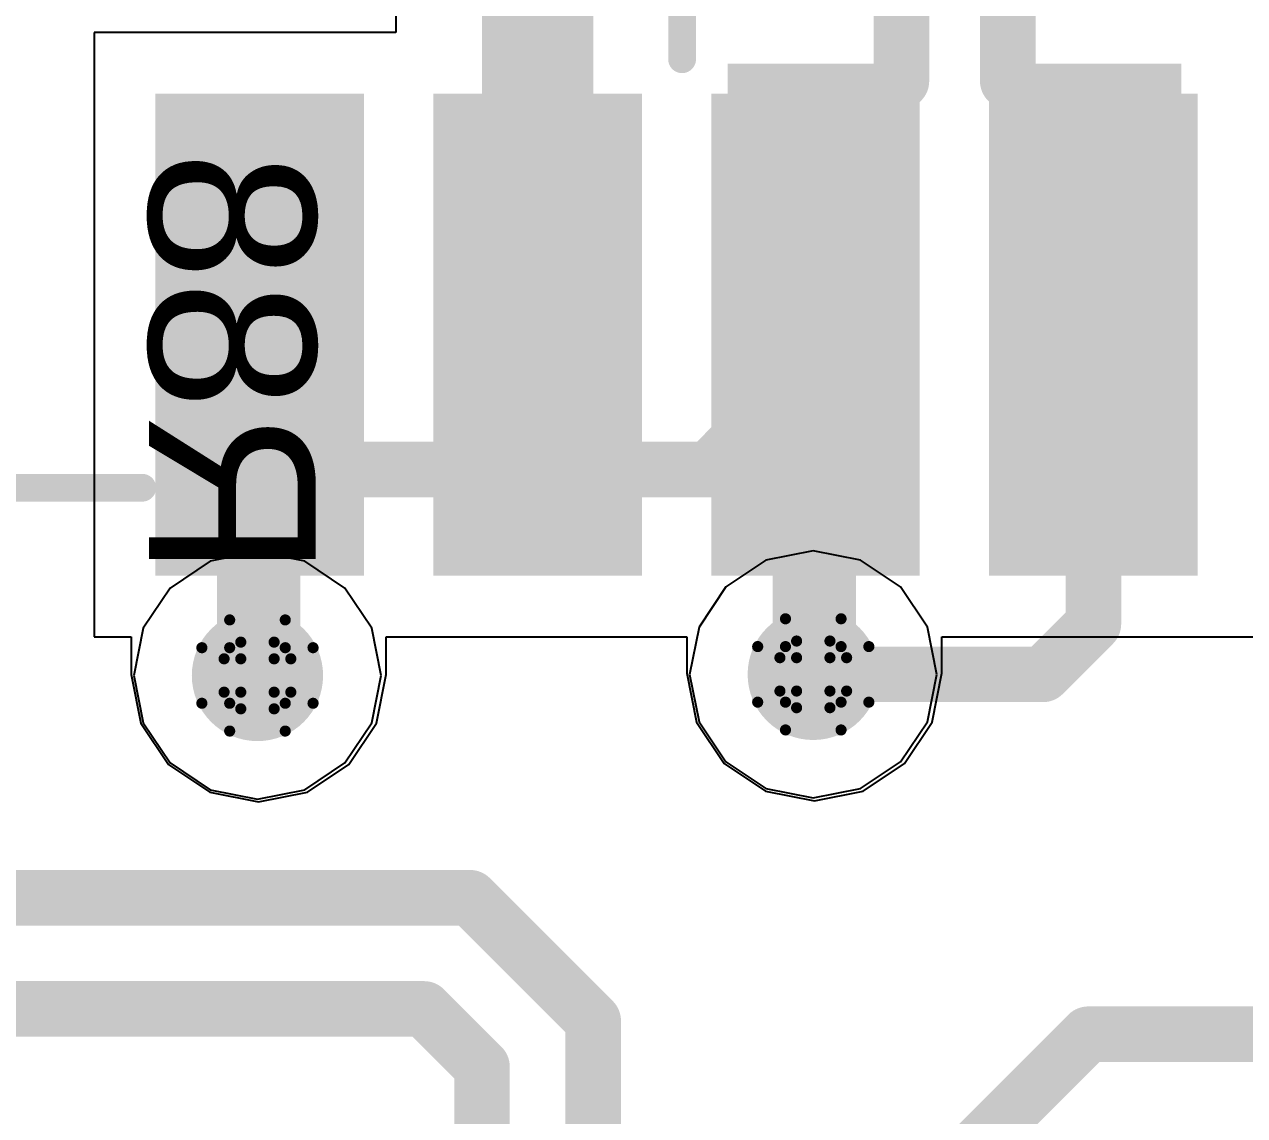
# Model space of a CAD drawing. Header units: inches. Extents: x 0 to 198, y 0 to 199.
# Drawn here: x 3.5031 to 3.7226, y 3.8758 to 4.0722 of the extents above; entities that cross this region are included whole.
import ezdxf

# ---------------------------------------------------------------- set-up
doc = ezdxf.new("R2010")
doc.units = ezdxf.units.IN
doc.header["$MEASUREMENT"] = 0
for name, color, linetype in [('Bottom Layer', 5, 'Continuous'), ('Bottom Overlay', 54, 'Continuous'), ('Bottom Paste', 16, 'Continuous'), ('Bottom Solder', 6, 'Continuous'), ('Drill Drawing', 1, 'Continuous'), ('Layer 1', 16, 'Continuous'), ('Layer 2', 76, 'Continuous'), ('Top Layer', 1, 'Continuous'), ('Top Overlay', 2, 'Continuous'), ('Top Paste', 8, 'Continuous'), ('Top Solder', 216, 'Continuous'), ('Via Holes', 16, 'Continuous')]:
    doc.layers.add(name, color=color, linetype=linetype)
doc.styles.add('Arial', font='', dxfattribs={"height": 0.2})
doc.styles.get('Arial').set_extended_font_data('Arial')

# ---------------------------------------------------------------- blocks, each defined once
blk = doc.blocks.new('B1617S_59')
at = {"layer": 'Top Layer'}
for points in [[(-0.18976, 0.20472), (-0.16024, 0.20472), (-0.16024, 0.12598), (-0.18976, 0.12598)], [(-0.13976, 0.20472), (-0.11024, 0.20472), (-0.11024, 0.12598), (-0.13976, 0.12598)], [(-0.08976, 0.20472), (-0.06024, 0.20472), (-0.06024, 0.12598), (-0.08976, 0.12598)], [(-0.03976, 0.20472), (-0.01024, 0.20472), (-0.01024, 0.12598), (-0.03976, 0.12598)]]:
    blk.add_hatch(color=1, dxfattribs=at).paths.add_polyline_path(points)
at = {"layer": 'Top Paste'}
for points in [[(-0.18976, 0.20472), (-0.16024, 0.20472), (-0.16024, 0.12598), (-0.18976, 0.12598)], [(-0.13976, 0.20472), (-0.11024, 0.20472), (-0.11024, 0.12598), (-0.13976, 0.12598)], [(-0.08976, 0.20472), (-0.06024, 0.20472), (-0.06024, 0.12598), (-0.08976, 0.12598)], [(-0.03976, 0.20472), (-0.01024, 0.20472), (-0.01024, 0.12598), (-0.03976, 0.12598)]]:
    blk.add_hatch(color=8, dxfattribs=at).paths.add_polyline_path(points)
at = {"layer": 'Top Solder'}
for points in [[(-0.19376, 0.20872), (-0.15624, 0.20872), (-0.15624, 0.12198), (-0.19376, 0.12198)], [(-0.14376, 0.20872), (-0.10624, 0.20872), (-0.10624, 0.12198), (-0.14376, 0.12198)], [(-0.09376, 0.20872), (-0.05624, 0.20872), (-0.05624, 0.12198), (-0.09376, 0.12198)], [(-0.04376, 0.20872), (-0.00624, 0.20872), (-0.00624, 0.12198), (-0.04376, 0.12198)]]:
    blk.add_hatch(color=216, dxfattribs=at).paths.add_polyline_path(points)
at = {"layer": 'Top Overlay'}
blk.add_lwpolyline([(-0.25, 0.13779, 0.005, 0.005, 0), (-0.19613, 0.13779, 0.005, 0.005, 0)], format="xyseb", dxfattribs=at)
blk.add_lwpolyline([(-0.19738, 0.13779, 0.0025, 0.0025, 1), (-0.19488, 0.13779, 0.0025, 0.0025, 1)], format="xyseb", close=True, dxfattribs=at)
blk = doc.blocks.new('SOIC_8_0_154___3_90___W______B_254')
at = {"layer": 'Bottom Layer'}
for points in [[(-0.07579, 0.08681), (-0.07579, 0.06319), (-0.13681, 0.06319), (-0.13681, 0.08681)], [(0.13681, 0.08681), (0.13681, 0.06319), (0.07579, 0.06319), (0.07579, 0.08681)], [(-0.07579, 0.03681), (-0.07579, 0.01319), (-0.13681, 0.01319), (-0.13681, 0.03681)], [(0.13681, 0.03681), (0.13681, 0.01319), (0.07579, 0.01319), (0.07579, 0.03681)], [(-0.07579, -0.01319), (-0.07579, -0.03681), (-0.13681, -0.03681), (-0.13681, -0.01319)], [(0.13681, -0.01319), (0.13681, -0.03681), (0.07579, -0.03681), (0.07579, -0.01319)], [(-0.07579, -0.06319), (-0.07579, -0.08681), (-0.13681, -0.08681), (-0.13681, -0.06319)], [(0.13681, -0.06319), (0.13681, -0.08681), (0.07579, -0.08681), (0.07579, -0.06319)]]:
    blk.add_hatch(color=5, dxfattribs=at).paths.add_polyline_path(points)
at = {"layer": 'Bottom Overlay'}
blk.add_hatch(color=54, dxfattribs=at).paths.add_polyline_path([(-0.07237, -0.087), (-0.05837, -0.087), (-0.05837, -0.064), (-0.07237, -0.064)])
at = {"layer": 'Bottom Paste'}
for points in [[(-0.07579, 0.08681), (-0.07579, 0.06319), (-0.13681, 0.06319), (-0.13681, 0.08681)], [(0.13681, 0.08681), (0.13681, 0.06319), (0.07579, 0.06319), (0.07579, 0.08681)], [(-0.07579, 0.03681), (-0.07579, 0.01319), (-0.13681, 0.01319), (-0.13681, 0.03681)], [(0.13681, 0.03681), (0.13681, 0.01319), (0.07579, 0.01319), (0.07579, 0.03681)], [(-0.07579, -0.01319), (-0.07579, -0.03681), (-0.13681, -0.03681), (-0.13681, -0.01319)], [(0.13681, -0.01319), (0.13681, -0.03681), (0.07579, -0.03681), (0.07579, -0.01319)], [(-0.07579, -0.06319), (-0.07579, -0.08681), (-0.13681, -0.08681), (-0.13681, -0.06319)], [(0.13681, -0.06319), (0.13681, -0.08681), (0.07579, -0.08681), (0.07579, -0.06319)]]:
    blk.add_hatch(color=16, dxfattribs=at).paths.add_polyline_path(points)
at = {"layer": 'Bottom Solder'}
for points in [[(-0.07179, 0.09081), (-0.07179, 0.05919), (-0.14081, 0.05919), (-0.14081, 0.09081)], [(0.14081, 0.09081), (0.14081, 0.05919), (0.07179, 0.05919), (0.07179, 0.09081)], [(-0.07179, 0.04081), (-0.07179, 0.00919), (-0.14081, 0.00919), (-0.14081, 0.04081)], [(0.14081, 0.04081), (0.14081, 0.00919), (0.07179, 0.00919), (0.07179, 0.04081)], [(-0.07179, -0.00919), (-0.07179, -0.04081), (-0.14081, -0.04081), (-0.14081, -0.00919)], [(0.14081, -0.00919), (0.14081, -0.04081), (0.07179, -0.04081), (0.07179, -0.00919)], [(-0.07179, -0.05919), (-0.07179, -0.09081), (-0.14081, -0.09081), (-0.14081, -0.05919)], [(0.14081, -0.05919), (0.14081, -0.09081), (0.07179, -0.09081), (0.07179, -0.05919)]]:
    blk.add_hatch(color=6, dxfattribs=at).paths.add_polyline_path(points)
at = {"layer": 'Bottom Overlay'}
for points in [[(0.071, 0.099, 0.005, 0.005, 0), (-0.072, 0.099, 0.005, 0.005, 0)], [(-0.14937, -0.081, 0.005, 0.005, 0), (-0.14937, -0.071, 0.005, 0.005, 0)], [(-0.14437, -0.076, 0.005, 0.005, 0), (-0.14937, -0.071, 0.005, 0.005, 0)], [(-0.14937, -0.081, 0.005, 0.005, 0), (-0.14437, -0.076, 0.005, 0.005, 0)], [(0.071, -0.099, 0.005, 0.005, 0), (-0.072, -0.099, 0.005, 0.005, 0)]]:
    blk.add_lwpolyline(points, format="xyseb", dxfattribs=at)
for points in [[(-0.07325, 0.099, 0.0025, 0.0025, 1), (-0.07075, 0.099, 0.0025, 0.0025, 1)], [(0.06975, 0.099, 0.0025, 0.0025, 1), (0.07225, 0.099, 0.0025, 0.0025, 1)], [(-0.15062, -0.071, 0.0025, 0.0025, 1), (-0.14812, -0.071, 0.0025, 0.0025, 1)], [(-0.15062, -0.071, 0.0025, 0.0025, 1), (-0.14812, -0.071, 0.0025, 0.0025, 1)], [(-0.14562, -0.076, 0.0025, 0.0025, 1), (-0.14312, -0.076, 0.0025, 0.0025, 1)], [(-0.14562, -0.076, 0.0025, 0.0025, 1), (-0.14312, -0.076, 0.0025, 0.0025, 1)], [(-0.15062, -0.081, 0.0025, 0.0025, 1), (-0.14812, -0.081, 0.0025, 0.0025, 1)], [(-0.15062, -0.081, 0.0025, 0.0025, 1), (-0.14812, -0.081, 0.0025, 0.0025, 1)], [(-0.07325, -0.099, 0.0025, 0.0025, 1), (-0.07075, -0.099, 0.0025, 0.0025, 1)], [(0.06975, -0.099, 0.0025, 0.0025, 1), (0.07225, -0.099, 0.0025, 0.0025, 1)]]:
    blk.add_lwpolyline(points, format="xyseb", close=True, dxfattribs=at)

msp = doc.modelspace()

# ---------------------------------------------------------------- hatches: boundary and pattern name
at = {"layer": 'Bottom Layer'}
h = msp.add_hatch(color=5, dxfattribs=at)
edge = h.paths.add_edge_path()
edge.add_arc((3.645, 3.9552), 0.01181, 0, 360)
h = msp.add_hatch(color=5, dxfattribs=at)
edge = h.paths.add_edge_path()
edge.add_arc((3.545, 3.955), 0.01181, 0, 360)
at = {"layer": 'Layer 1'}
h = msp.add_hatch(color=16, dxfattribs=at)
edge = h.paths.add_edge_path()
edge.add_arc((3.645, 3.9552), 0.01181, 0, 360)
h = msp.add_hatch(color=16, dxfattribs=at)
edge = h.paths.add_edge_path()
edge.add_arc((3.545, 3.955), 0.01181, 0, 360)
at = {"layer": 'Layer 2'}
h = msp.add_hatch(color=76, dxfattribs=at)
edge = h.paths.add_edge_path()
edge.add_arc((3.645, 3.9552), 0.01181, 0, 360)
h = msp.add_hatch(color=76, dxfattribs=at)
edge = h.paths.add_edge_path()
edge.add_arc((3.545, 3.955), 0.01181, 0, 360)
at = {"layer": 'Top Layer'}
h = msp.add_hatch(color=1, dxfattribs=at)
edge = h.paths.add_edge_path()
edge.add_arc((3.645, 3.9552), 0.01181, 0, 360)
h = msp.add_hatch(color=1, dxfattribs=at)
edge = h.paths.add_edge_path()
edge.add_arc((3.545, 3.955), 0.01181, 0, 360)
at = {"layer": 'Via Holes'}
h = msp.add_hatch(color=7, dxfattribs=at)
edge = h.paths.add_edge_path()
edge.add_arc((3.545, 3.955), 0.00591, 0, 360)
h = msp.add_hatch(color=7, dxfattribs=at)
edge = h.paths.add_edge_path()
edge.add_arc((3.645, 3.9552), 0.00591, 0, 360)

# ---------------------------------------------------------------- linework, layer by layer
at = {"layer": 'Bottom Layer'}
for points in [[(3.66086, 4.06196, 0.01, 0.01, 0), (3.66086, 4.21182, 0.01, 0.01, 0)], [(3.67999, 4.06196, 0.01, 0.01, 0), (3.67999, 4.21182, 0.01, 0.01, 0)], [(3.65501, 4.0561, 0.01, 0.01, 0), (3.66086, 4.06196, 0.01, 0.01, 0)], [(3.67999, 4.06196, 0.01, 0.01, 0), (3.68585, 4.0561, 0.01, 0.01, 0)], [(3.6454, 4.04929, 0.01, 0.01, 0), (3.65221, 4.0561, 0.01, 0.01, 0)], [(3.65221, 4.0561, 0.01, 0.01, 0), (3.65501, 4.0561, 0.01, 0.01, 0)], [(3.68585, 4.0561, 0.01, 0.01, 0), (3.68859, 4.0561, 0.01, 0.01, 0)], [(3.68859, 4.0561, 0.01, 0.01, 0), (3.6954, 4.04929, 0.01, 0.01, 0)], [(3.6454, 4.03059, 0.01, 0.01, 0), (3.6454, 4.04929, 0.01, 0.01, 0)], [(3.6954, 3.96427, 0.01, 0.01, 0), (3.6954, 4.04929, 0.01, 0.01, 0)], [(3.63859, 4.02378, 0.01, 0.01, 0), (3.6454, 4.03059, 0.01, 0.01, 0)], [(3.63859, 4.00452, 0.01, 0.01, 0), (3.63859, 4.02378, 0.01, 0.01, 0)], [(3.62613, 3.99205, 0.01, 0.01, 0), (3.63859, 4.00452, 0.01, 0.01, 0)], [(3.545, 3.98619, 0.01, 0.01, 0), (3.55086, 3.99205, 0.01, 0.01, 0)], [(3.55086, 3.99205, 0.01, 0.01, 0), (3.62613, 3.99205, 0.01, 0.01, 0)], [(3.545, 3.955, 0.01, 0.01, 0), (3.545, 3.98619, 0.01, 0.01, 0)], [(3.68634, 3.9552, 0.01, 0.01, 0), (3.6954, 3.96427, 0.01, 0.01, 0)], [(3.645, 3.9552, 0.01, 0.01, 0), (3.68634, 3.9552, 0.01, 0.01, 0)], [(3.48111, 3.915, 0.01, 0.01, 0), (3.58328, 3.915, 0.01, 0.01, 0)], [(3.58328, 3.915, 0.01, 0.01, 0), (3.6054, 3.89288, 0.01, 0.01, 0)], [(3.47282, 3.895, 0.01, 0.01, 0), (3.575, 3.895, 0.01, 0.01, 0)], [(3.575, 3.895, 0.01, 0.01, 0), (3.5854, 3.8846, 0.01, 0.01, 0)], [(3.6054, 3.79373, 0.01, 0.01, 0), (3.6054, 3.89288, 0.01, 0.01, 0)], [(3.66829, 3.86429, 0.01, 0.01, 0), (3.69445, 3.89045, 0.01, 0.01, 0)], [(3.69445, 3.89045, 0.01, 0.01, 0), (3.89505, 3.89045, 0.01, 0.01, 0)], [(3.5854, 3.79373, 0.01, 0.01, 0), (3.5854, 3.8846, 0.01, 0.01, 0)]]:
    msp.add_lwpolyline(points, format="xyseb", dxfattribs=at)
for points in [[(3.65836, 4.06196, 0.005, 0.005, 1), (3.66336, 4.06196, 0.005, 0.005, 1)], [(3.65836, 4.06196, 0.005, 0.005, 1), (3.66336, 4.06196, 0.005, 0.005, 1)], [(3.67749, 4.06196, 0.005, 0.005, 1), (3.68249, 4.06196, 0.005, 0.005, 1)], [(3.67749, 4.06196, 0.005, 0.005, 1), (3.68249, 4.06196, 0.005, 0.005, 1)], [(3.64971, 4.0561, 0.005, 0.005, 1), (3.65471, 4.0561, 0.005, 0.005, 1)], [(3.64971, 4.0561, 0.005, 0.005, 1), (3.65471, 4.0561, 0.005, 0.005, 1)], [(3.65251, 4.0561, 0.005, 0.005, 1), (3.65751, 4.0561, 0.005, 0.005, 1)], [(3.65251, 4.0561, 0.005, 0.005, 1), (3.65751, 4.0561, 0.005, 0.005, 1)], [(3.68335, 4.0561, 0.005, 0.005, 1), (3.68835, 4.0561, 0.005, 0.005, 1)], [(3.68335, 4.0561, 0.005, 0.005, 1), (3.68835, 4.0561, 0.005, 0.005, 1)], [(3.68609, 4.0561, 0.005, 0.005, 1), (3.69109, 4.0561, 0.005, 0.005, 1)], [(3.68609, 4.0561, 0.005, 0.005, 1), (3.69109, 4.0561, 0.005, 0.005, 1)], [(3.6429, 4.04929, 0.005, 0.005, 1), (3.6479, 4.04929, 0.005, 0.005, 1)], [(3.6429, 4.04929, 0.005, 0.005, 1), (3.6479, 4.04929, 0.005, 0.005, 1)], [(3.6929, 4.04929, 0.005, 0.005, 1), (3.6979, 4.04929, 0.005, 0.005, 1)], [(3.6929, 4.04929, 0.005, 0.005, 1), (3.6979, 4.04929, 0.005, 0.005, 1)], [(3.6429, 4.03059, 0.005, 0.005, 1), (3.6479, 4.03059, 0.005, 0.005, 1)], [(3.6429, 4.03059, 0.005, 0.005, 1), (3.6479, 4.03059, 0.005, 0.005, 1)], [(3.63609, 4.02378, 0.005, 0.005, 1), (3.64109, 4.02378, 0.005, 0.005, 1)], [(3.63609, 4.02378, 0.005, 0.005, 1), (3.64109, 4.02378, 0.005, 0.005, 1)], [(3.63609, 4.00452, 0.005, 0.005, 1), (3.64109, 4.00452, 0.005, 0.005, 1)], [(3.63609, 4.00452, 0.005, 0.005, 1), (3.64109, 4.00452, 0.005, 0.005, 1)], [(3.54836, 3.99205, 0.005, 0.005, 1), (3.55336, 3.99205, 0.005, 0.005, 1)], [(3.54836, 3.99205, 0.005, 0.005, 1), (3.55336, 3.99205, 0.005, 0.005, 1)], [(3.62363, 3.99205, 0.005, 0.005, 1), (3.62863, 3.99205, 0.005, 0.005, 1)], [(3.62363, 3.99205, 0.005, 0.005, 1), (3.62863, 3.99205, 0.005, 0.005, 1)], [(3.5425, 3.98619, 0.005, 0.005, 1), (3.5475, 3.98619, 0.005, 0.005, 1)], [(3.5425, 3.98619, 0.005, 0.005, 1), (3.5475, 3.98619, 0.005, 0.005, 1)], [(3.6929, 3.96427, 0.005, 0.005, 1), (3.6979, 3.96427, 0.005, 0.005, 1)], [(3.6929, 3.96427, 0.005, 0.005, 1), (3.6979, 3.96427, 0.005, 0.005, 1)], [(3.5425, 3.955, 0.005, 0.005, 1), (3.5475, 3.955, 0.005, 0.005, 1)], [(3.6425, 3.9552, 0.005, 0.005, 1), (3.6475, 3.9552, 0.005, 0.005, 1)], [(3.68384, 3.9552, 0.005, 0.005, 1), (3.68884, 3.9552, 0.005, 0.005, 1)], [(3.68384, 3.9552, 0.005, 0.005, 1), (3.68884, 3.9552, 0.005, 0.005, 1)], [(3.58078, 3.915, 0.005, 0.005, 1), (3.58578, 3.915, 0.005, 0.005, 1)], [(3.58078, 3.915, 0.005, 0.005, 1), (3.58578, 3.915, 0.005, 0.005, 1)], [(3.5725, 3.895, 0.005, 0.005, 1), (3.5775, 3.895, 0.005, 0.005, 1)], [(3.5725, 3.895, 0.005, 0.005, 1), (3.5775, 3.895, 0.005, 0.005, 1)], [(3.6029, 3.89288, 0.005, 0.005, 1), (3.6079, 3.89288, 0.005, 0.005, 1)], [(3.6029, 3.89288, 0.005, 0.005, 1), (3.6079, 3.89288, 0.005, 0.005, 1)], [(3.69195, 3.89045, 0.005, 0.005, 1), (3.69695, 3.89045, 0.005, 0.005, 1)], [(3.69195, 3.89045, 0.005, 0.005, 1), (3.69695, 3.89045, 0.005, 0.005, 1)], [(3.5829, 3.8846, 0.005, 0.005, 1), (3.5879, 3.8846, 0.005, 0.005, 1)], [(3.5829, 3.8846, 0.005, 0.005, 1), (3.5879, 3.8846, 0.005, 0.005, 1)]]:
    msp.add_lwpolyline(points, format="xyseb", close=True, dxfattribs=at)
at = {"layer": 'Drill Drawing'}
for points in [[(3.54, 3.96, 0.002, 0.002, 0), (3.54, 3.965, 0.002, 0.002, 0)], [(3.54, 3.965, 0.002, 0.002, 0), (3.55, 3.965, 0.002, 0.002, 0)], [(3.55, 3.96, 0.002, 0.002, 0), (3.55, 3.965, 0.002, 0.002, 0)], [(3.64, 3.9602, 0.002, 0.002, 0), (3.64, 3.9652, 0.002, 0.002, 0)], [(3.64, 3.9652, 0.002, 0.002, 0), (3.65, 3.9652, 0.002, 0.002, 0)], [(3.65, 3.9602, 0.002, 0.002, 0), (3.65, 3.9652, 0.002, 0.002, 0)], [(3.535, 3.95, 0.002, 0.002, 0), (3.535, 3.96, 0.002, 0.002, 0)], [(3.535, 3.96, 0.002, 0.002, 0), (3.54, 3.96, 0.002, 0.002, 0)], [(3.542, 3.958, 0.002, 0.002, 0), (3.542, 3.961, 0.002, 0.002, 0)], [(3.542, 3.961, 0.002, 0.002, 0), (3.548, 3.961, 0.002, 0.002, 0)], [(3.548, 3.958, 0.002, 0.002, 0), (3.548, 3.961, 0.002, 0.002, 0)], [(3.55, 3.96, 0.002, 0.002, 0), (3.555, 3.96, 0.002, 0.002, 0)], [(3.555, 3.95, 0.002, 0.002, 0), (3.555, 3.96, 0.002, 0.002, 0)], [(3.635, 3.9502, 0.002, 0.002, 0), (3.635, 3.9602, 0.002, 0.002, 0)], [(3.635, 3.9602, 0.002, 0.002, 0), (3.64, 3.9602, 0.002, 0.002, 0)], [(3.642, 3.9582, 0.002, 0.002, 0), (3.642, 3.9612, 0.002, 0.002, 0)], [(3.642, 3.9612, 0.002, 0.002, 0), (3.648, 3.9612, 0.002, 0.002, 0)], [(3.648, 3.9582, 0.002, 0.002, 0), (3.648, 3.9612, 0.002, 0.002, 0)], [(3.65, 3.9602, 0.002, 0.002, 0), (3.655, 3.9602, 0.002, 0.002, 0)], [(3.655, 3.9502, 0.002, 0.002, 0), (3.655, 3.9602, 0.002, 0.002, 0)], [(3.539, 3.952, 0.002, 0.002, 0), (3.539, 3.958, 0.002, 0.002, 0)], [(3.539, 3.958, 0.002, 0.002, 0), (3.542, 3.958, 0.002, 0.002, 0)], [(3.548, 3.958, 0.002, 0.002, 0), (3.551, 3.958, 0.002, 0.002, 0)], [(3.551, 3.952, 0.002, 0.002, 0), (3.551, 3.958, 0.002, 0.002, 0)], [(3.639, 3.9522, 0.002, 0.002, 0), (3.639, 3.9582, 0.002, 0.002, 0)], [(3.639, 3.9582, 0.002, 0.002, 0), (3.642, 3.9582, 0.002, 0.002, 0)], [(3.648, 3.9582, 0.002, 0.002, 0), (3.651, 3.9582, 0.002, 0.002, 0)], [(3.651, 3.9522, 0.002, 0.002, 0), (3.651, 3.9582, 0.002, 0.002, 0)], [(3.539, 3.952, 0.002, 0.002, 0), (3.542, 3.952, 0.002, 0.002, 0)], [(3.542, 3.949, 0.002, 0.002, 0), (3.542, 3.952, 0.002, 0.002, 0)], [(3.548, 3.952, 0.002, 0.002, 0), (3.551, 3.952, 0.002, 0.002, 0)], [(3.548, 3.949, 0.002, 0.002, 0), (3.548, 3.952, 0.002, 0.002, 0)], [(3.639, 3.9522, 0.002, 0.002, 0), (3.642, 3.9522, 0.002, 0.002, 0)], [(3.642, 3.9492, 0.002, 0.002, 0), (3.642, 3.9522, 0.002, 0.002, 0)], [(3.648, 3.9522, 0.002, 0.002, 0), (3.651, 3.9522, 0.002, 0.002, 0)], [(3.648, 3.9492, 0.002, 0.002, 0), (3.648, 3.9522, 0.002, 0.002, 0)], [(3.535, 3.95, 0.002, 0.002, 0), (3.54, 3.95, 0.002, 0.002, 0)], [(3.54, 3.945, 0.002, 0.002, 0), (3.54, 3.95, 0.002, 0.002, 0)], [(3.542, 3.949, 0.002, 0.002, 0), (3.548, 3.949, 0.002, 0.002, 0)], [(3.55, 3.95, 0.002, 0.002, 0), (3.555, 3.95, 0.002, 0.002, 0)], [(3.55, 3.945, 0.002, 0.002, 0), (3.55, 3.95, 0.002, 0.002, 0)], [(3.635, 3.9502, 0.002, 0.002, 0), (3.64, 3.9502, 0.002, 0.002, 0)], [(3.64, 3.9452, 0.002, 0.002, 0), (3.64, 3.9502, 0.002, 0.002, 0)], [(3.642, 3.9492, 0.002, 0.002, 0), (3.648, 3.9492, 0.002, 0.002, 0)], [(3.65, 3.9502, 0.002, 0.002, 0), (3.655, 3.9502, 0.002, 0.002, 0)], [(3.65, 3.9452, 0.002, 0.002, 0), (3.65, 3.9502, 0.002, 0.002, 0)], [(3.54, 3.945, 0.002, 0.002, 0), (3.55, 3.945, 0.002, 0.002, 0)], [(3.64, 3.9452, 0.002, 0.002, 0), (3.65, 3.9452, 0.002, 0.002, 0)]]:
    msp.add_lwpolyline(points, format="xyseb", dxfattribs=at)
for points in [[(3.5395, 3.965, 0.001, 0.001, 1), (3.5405, 3.965, 0.001, 0.001, 1)], [(3.5395, 3.965, 0.001, 0.001, 1), (3.5405, 3.965, 0.001, 0.001, 1)], [(3.5495, 3.965, 0.001, 0.001, 1), (3.5505, 3.965, 0.001, 0.001, 1)], [(3.5495, 3.965, 0.001, 0.001, 1), (3.5505, 3.965, 0.001, 0.001, 1)], [(3.6395, 3.9652, 0.001, 0.001, 1), (3.6405, 3.9652, 0.001, 0.001, 1)], [(3.6395, 3.9652, 0.001, 0.001, 1), (3.6405, 3.9652, 0.001, 0.001, 1)], [(3.6495, 3.9652, 0.001, 0.001, 1), (3.6505, 3.9652, 0.001, 0.001, 1)], [(3.6495, 3.9652, 0.001, 0.001, 1), (3.6505, 3.9652, 0.001, 0.001, 1)], [(3.5345, 3.96, 0.001, 0.001, 1), (3.5355, 3.96, 0.001, 0.001, 1)], [(3.5345, 3.96, 0.001, 0.001, 1), (3.5355, 3.96, 0.001, 0.001, 1)], [(3.5395, 3.96, 0.001, 0.001, 1), (3.5405, 3.96, 0.001, 0.001, 1)], [(3.5395, 3.96, 0.001, 0.001, 1), (3.5405, 3.96, 0.001, 0.001, 1)], [(3.5415, 3.961, 0.001, 0.001, 1), (3.5425, 3.961, 0.001, 0.001, 1)], [(3.5415, 3.961, 0.001, 0.001, 1), (3.5425, 3.961, 0.001, 0.001, 1)], [(3.5475, 3.961, 0.001, 0.001, 1), (3.5485, 3.961, 0.001, 0.001, 1)], [(3.5475, 3.961, 0.001, 0.001, 1), (3.5485, 3.961, 0.001, 0.001, 1)], [(3.5495, 3.96, 0.001, 0.001, 1), (3.5505, 3.96, 0.001, 0.001, 1)], [(3.5495, 3.96, 0.001, 0.001, 1), (3.5505, 3.96, 0.001, 0.001, 1)], [(3.5545, 3.96, 0.001, 0.001, 1), (3.5555, 3.96, 0.001, 0.001, 1)], [(3.5545, 3.96, 0.001, 0.001, 1), (3.5555, 3.96, 0.001, 0.001, 1)], [(3.6345, 3.9602, 0.001, 0.001, 1), (3.6355, 3.9602, 0.001, 0.001, 1)], [(3.6345, 3.9602, 0.001, 0.001, 1), (3.6355, 3.9602, 0.001, 0.001, 1)], [(3.6395, 3.9602, 0.001, 0.001, 1), (3.6405, 3.9602, 0.001, 0.001, 1)], [(3.6395, 3.9602, 0.001, 0.001, 1), (3.6405, 3.9602, 0.001, 0.001, 1)], [(3.6415, 3.9612, 0.001, 0.001, 1), (3.6425, 3.9612, 0.001, 0.001, 1)], [(3.6415, 3.9612, 0.001, 0.001, 1), (3.6425, 3.9612, 0.001, 0.001, 1)], [(3.6475, 3.9612, 0.001, 0.001, 1), (3.6485, 3.9612, 0.001, 0.001, 1)], [(3.6475, 3.9612, 0.001, 0.001, 1), (3.6485, 3.9612, 0.001, 0.001, 1)], [(3.6495, 3.9602, 0.001, 0.001, 1), (3.6505, 3.9602, 0.001, 0.001, 1)], [(3.6495, 3.9602, 0.001, 0.001, 1), (3.6505, 3.9602, 0.001, 0.001, 1)], [(3.6545, 3.9602, 0.001, 0.001, 1), (3.6555, 3.9602, 0.001, 0.001, 1)], [(3.6545, 3.9602, 0.001, 0.001, 1), (3.6555, 3.9602, 0.001, 0.001, 1)], [(3.5385, 3.958, 0.001, 0.001, 1), (3.5395, 3.958, 0.001, 0.001, 1)], [(3.5385, 3.958, 0.001, 0.001, 1), (3.5395, 3.958, 0.001, 0.001, 1)], [(3.5415, 3.958, 0.001, 0.001, 1), (3.5425, 3.958, 0.001, 0.001, 1)], [(3.5415, 3.958, 0.001, 0.001, 1), (3.5425, 3.958, 0.001, 0.001, 1)], [(3.5475, 3.958, 0.001, 0.001, 1), (3.5485, 3.958, 0.001, 0.001, 1)], [(3.5475, 3.958, 0.001, 0.001, 1), (3.5485, 3.958, 0.001, 0.001, 1)], [(3.5505, 3.958, 0.001, 0.001, 1), (3.5515, 3.958, 0.001, 0.001, 1)], [(3.5505, 3.958, 0.001, 0.001, 1), (3.5515, 3.958, 0.001, 0.001, 1)], [(3.6385, 3.9582, 0.001, 0.001, 1), (3.6395, 3.9582, 0.001, 0.001, 1)], [(3.6385, 3.9582, 0.001, 0.001, 1), (3.6395, 3.9582, 0.001, 0.001, 1)], [(3.6415, 3.9582, 0.001, 0.001, 1), (3.6425, 3.9582, 0.001, 0.001, 1)], [(3.6415, 3.9582, 0.001, 0.001, 1), (3.6425, 3.9582, 0.001, 0.001, 1)], [(3.6475, 3.9582, 0.001, 0.001, 1), (3.6485, 3.9582, 0.001, 0.001, 1)], [(3.6475, 3.9582, 0.001, 0.001, 1), (3.6485, 3.9582, 0.001, 0.001, 1)], [(3.6505, 3.9582, 0.001, 0.001, 1), (3.6515, 3.9582, 0.001, 0.001, 1)], [(3.6505, 3.9582, 0.001, 0.001, 1), (3.6515, 3.9582, 0.001, 0.001, 1)], [(3.5385, 3.952, 0.001, 0.001, 1), (3.5395, 3.952, 0.001, 0.001, 1)], [(3.5385, 3.952, 0.001, 0.001, 1), (3.5395, 3.952, 0.001, 0.001, 1)], [(3.5415, 3.952, 0.001, 0.001, 1), (3.5425, 3.952, 0.001, 0.001, 1)], [(3.5415, 3.952, 0.001, 0.001, 1), (3.5425, 3.952, 0.001, 0.001, 1)], [(3.5475, 3.952, 0.001, 0.001, 1), (3.5485, 3.952, 0.001, 0.001, 1)], [(3.5475, 3.952, 0.001, 0.001, 1), (3.5485, 3.952, 0.001, 0.001, 1)], [(3.5505, 3.952, 0.001, 0.001, 1), (3.5515, 3.952, 0.001, 0.001, 1)], [(3.5505, 3.952, 0.001, 0.001, 1), (3.5515, 3.952, 0.001, 0.001, 1)], [(3.6385, 3.9522, 0.001, 0.001, 1), (3.6395, 3.9522, 0.001, 0.001, 1)], [(3.6385, 3.9522, 0.001, 0.001, 1), (3.6395, 3.9522, 0.001, 0.001, 1)], [(3.6415, 3.9522, 0.001, 0.001, 1), (3.6425, 3.9522, 0.001, 0.001, 1)], [(3.6415, 3.9522, 0.001, 0.001, 1), (3.6425, 3.9522, 0.001, 0.001, 1)], [(3.6475, 3.9522, 0.001, 0.001, 1), (3.6485, 3.9522, 0.001, 0.001, 1)], [(3.6475, 3.9522, 0.001, 0.001, 1), (3.6485, 3.9522, 0.001, 0.001, 1)], [(3.6505, 3.9522, 0.001, 0.001, 1), (3.6515, 3.9522, 0.001, 0.001, 1)], [(3.6505, 3.9522, 0.001, 0.001, 1), (3.6515, 3.9522, 0.001, 0.001, 1)], [(3.5345, 3.95, 0.001, 0.001, 1), (3.5355, 3.95, 0.001, 0.001, 1)], [(3.5345, 3.95, 0.001, 0.001, 1), (3.5355, 3.95, 0.001, 0.001, 1)], [(3.5395, 3.95, 0.001, 0.001, 1), (3.5405, 3.95, 0.001, 0.001, 1)], [(3.5395, 3.95, 0.001, 0.001, 1), (3.5405, 3.95, 0.001, 0.001, 1)], [(3.5415, 3.949, 0.001, 0.001, 1), (3.5425, 3.949, 0.001, 0.001, 1)], [(3.5415, 3.949, 0.001, 0.001, 1), (3.5425, 3.949, 0.001, 0.001, 1)], [(3.5475, 3.949, 0.001, 0.001, 1), (3.5485, 3.949, 0.001, 0.001, 1)], [(3.5475, 3.949, 0.001, 0.001, 1), (3.5485, 3.949, 0.001, 0.001, 1)], [(3.5495, 3.95, 0.001, 0.001, 1), (3.5505, 3.95, 0.001, 0.001, 1)], [(3.5495, 3.95, 0.001, 0.001, 1), (3.5505, 3.95, 0.001, 0.001, 1)], [(3.5545, 3.95, 0.001, 0.001, 1), (3.5555, 3.95, 0.001, 0.001, 1)], [(3.5545, 3.95, 0.001, 0.001, 1), (3.5555, 3.95, 0.001, 0.001, 1)], [(3.6345, 3.9502, 0.001, 0.001, 1), (3.6355, 3.9502, 0.001, 0.001, 1)], [(3.6345, 3.9502, 0.001, 0.001, 1), (3.6355, 3.9502, 0.001, 0.001, 1)], [(3.6395, 3.9502, 0.001, 0.001, 1), (3.6405, 3.9502, 0.001, 0.001, 1)], [(3.6395, 3.9502, 0.001, 0.001, 1), (3.6405, 3.9502, 0.001, 0.001, 1)], [(3.6415, 3.9492, 0.001, 0.001, 1), (3.6425, 3.9492, 0.001, 0.001, 1)], [(3.6415, 3.9492, 0.001, 0.001, 1), (3.6425, 3.9492, 0.001, 0.001, 1)], [(3.6475, 3.9492, 0.001, 0.001, 1), (3.6485, 3.9492, 0.001, 0.001, 1)], [(3.6475, 3.9492, 0.001, 0.001, 1), (3.6485, 3.9492, 0.001, 0.001, 1)], [(3.6495, 3.9502, 0.001, 0.001, 1), (3.6505, 3.9502, 0.001, 0.001, 1)], [(3.6495, 3.9502, 0.001, 0.001, 1), (3.6505, 3.9502, 0.001, 0.001, 1)], [(3.6545, 3.9502, 0.001, 0.001, 1), (3.6555, 3.9502, 0.001, 0.001, 1)], [(3.6545, 3.9502, 0.001, 0.001, 1), (3.6555, 3.9502, 0.001, 0.001, 1)], [(3.5395, 3.945, 0.001, 0.001, 1), (3.5405, 3.945, 0.001, 0.001, 1)], [(3.5395, 3.945, 0.001, 0.001, 1), (3.5405, 3.945, 0.001, 0.001, 1)], [(3.5495, 3.945, 0.001, 0.001, 1), (3.5505, 3.945, 0.001, 0.001, 1)], [(3.5495, 3.945, 0.001, 0.001, 1), (3.5505, 3.945, 0.001, 0.001, 1)], [(3.6395, 3.9452, 0.001, 0.001, 1), (3.6405, 3.9452, 0.001, 0.001, 1)], [(3.6395, 3.9452, 0.001, 0.001, 1), (3.6405, 3.9452, 0.001, 0.001, 1)], [(3.6495, 3.9452, 0.001, 0.001, 1), (3.6505, 3.9452, 0.001, 0.001, 1)], [(3.6495, 3.9452, 0.001, 0.001, 1), (3.6505, 3.9452, 0.001, 0.001, 1)]]:
    msp.add_lwpolyline(points, format="xyseb", close=True, dxfattribs=at)
at = {"layer": 'Layer 1'}
for p, q in [((3.545, 3.97724), (3.53649, 3.97555)), ((3.55351, 3.97555), (3.545, 3.97724)), ((3.63649, 3.97575), (3.62928, 3.97093)), ((3.645, 3.97744), (3.63649, 3.97575)), ((3.65351, 3.97575), (3.645, 3.97744)), ((3.66072, 3.97093), (3.65351, 3.97575)), ((3.53649, 3.97555), (3.52928, 3.97072)), ((3.56072, 3.97072), (3.55351, 3.97555)), ((3.52928, 3.97072), (3.52445, 3.96351)), ((3.56555, 3.96351), (3.56072, 3.97072)), ((3.62928, 3.97093), (3.62445, 3.96371)), ((3.66555, 3.96371), (3.66072, 3.97093)), ((3.52445, 3.96351), (3.52276, 3.955)), ((3.56724, 3.955), (3.56555, 3.96351)), ((3.62445, 3.96371), (3.62276, 3.9552)), ((3.66724, 3.9552), (3.66555, 3.96371)), ((3.52276, 3.955), (3.52445, 3.94649)), ((3.56555, 3.94649), (3.56724, 3.955)), ((3.62276, 3.9552), (3.62445, 3.94669)), ((3.66555, 3.94669), (3.66724, 3.9552)), ((3.52445, 3.94649), (3.52928, 3.93928)), ((3.56072, 3.93928), (3.56555, 3.94649)), ((3.62445, 3.94669), (3.62928, 3.93948)), ((3.66072, 3.93948), (3.66555, 3.94669)), ((3.52928, 3.93928), (3.53649, 3.93445)), ((3.55351, 3.93445), (3.56072, 3.93928)), ((3.62928, 3.93948), (3.63649, 3.93466)), ((3.65351, 3.93466), (3.66072, 3.93948)), ((3.53649, 3.93445), (3.545, 3.93276)), ((3.545, 3.93276), (3.55351, 3.93445)), ((3.63649, 3.93466), (3.645, 3.93296)), ((3.645, 3.93296), (3.65351, 3.93466))]:
    msp.add_line(p, q, dxfattribs=at)
at = {"layer": 'Layer 2'}
for p, q in [((3.545, 3.97724), (3.53649, 3.97555)), ((3.55351, 3.97555), (3.545, 3.97724)), ((3.63649, 3.97575), (3.62928, 3.97093)), ((3.645, 3.97744), (3.63649, 3.97575)), ((3.65351, 3.97575), (3.645, 3.97744)), ((3.66072, 3.97093), (3.65351, 3.97575)), ((3.53649, 3.97555), (3.52928, 3.97072)), ((3.56072, 3.97072), (3.55351, 3.97555)), ((3.52928, 3.97072), (3.52445, 3.96351)), ((3.56555, 3.96351), (3.56072, 3.97072)), ((3.62928, 3.97093), (3.62445, 3.96371)), ((3.66555, 3.96371), (3.66072, 3.97093)), ((3.52445, 3.96351), (3.52276, 3.955)), ((3.56724, 3.955), (3.56555, 3.96351)), ((3.62445, 3.96371), (3.62276, 3.9552)), ((3.66724, 3.9552), (3.66555, 3.96371)), ((3.52276, 3.955), (3.52445, 3.94649)), ((3.56555, 3.94649), (3.56724, 3.955)), ((3.62276, 3.9552), (3.62445, 3.94669)), ((3.66555, 3.94669), (3.66724, 3.9552)), ((3.52445, 3.94649), (3.52928, 3.93928)), ((3.56072, 3.93928), (3.56555, 3.94649)), ((3.62445, 3.94669), (3.62928, 3.93948)), ((3.66072, 3.93948), (3.66555, 3.94669)), ((3.52928, 3.93928), (3.53649, 3.93445)), ((3.55351, 3.93445), (3.56072, 3.93928)), ((3.62928, 3.93948), (3.63649, 3.93466)), ((3.65351, 3.93466), (3.66072, 3.93948)), ((3.53649, 3.93445), (3.545, 3.93276)), ((3.545, 3.93276), (3.55351, 3.93445)), ((3.63649, 3.93466), (3.645, 3.93296)), ((3.645, 3.93296), (3.65351, 3.93466))]:
    msp.add_line(p, q, dxfattribs=at)
at = {"layer": 'Top Layer'}
for p, q in [((3.56991, 4.14), (3.56991, 4.07071)), ((3.56991, 4.07071), (3.51564, 4.07071)), ((3.51564, 4.07071), (3.51564, 3.96197)), ((3.51564, 3.96197), (3.52226, 3.96197)), ((3.52226, 3.96197), (3.52226, 3.9552)), ((3.56814, 3.9552), (3.56814, 3.96197)), ((3.56814, 3.96197), (3.62226, 3.96197)), ((3.62226, 3.96197), (3.62226, 3.9554)), ((3.66814, 3.9554), (3.66814, 3.96197)), ((3.66814, 3.96197), (3.77226, 3.96197)), ((3.52226, 3.9552), (3.52401, 3.94642)), ((3.5664, 3.94642), (3.56814, 3.9552)), ((3.62226, 3.9554), (3.62401, 3.94662)), ((3.6664, 3.94662), (3.66814, 3.9554)), ((3.52401, 3.94642), (3.52898, 3.93898)), ((3.56142, 3.93898), (3.5664, 3.94642)), ((3.62401, 3.94662), (3.62898, 3.93918)), ((3.66142, 3.93918), (3.6664, 3.94662)), ((3.52898, 3.93898), (3.53642, 3.93401)), ((3.55398, 3.93401), (3.56142, 3.93898)), ((3.62898, 3.93918), (3.63642, 3.93421)), ((3.65398, 3.93421), (3.66142, 3.93918)), ((3.53642, 3.93401), (3.5452, 3.93226)), ((3.5452, 3.93226), (3.55398, 3.93401)), ((3.63642, 3.93421), (3.6452, 3.93246)), ((3.6452, 3.93246), (3.65398, 3.93421))]:
    msp.add_line(p, q, dxfattribs=at)
for points in [[(3.5954, 4.01634, 0.02, 0.02, 0), (3.5954, 4.14, 0.02, 0.02, 0)], [(3.5452, 3.9552, 0.015, 0.015, 0), (3.5452, 4.01614, 0.015, 0.015, 0)], [(3.6452, 3.9554, 0.015, 0.015, 0), (3.6452, 4.01614, 0.015, 0.015, 0)], [(3.5452, 4.01614, 0.01, 0.01, 0), (3.5454, 4.01634, 0.01, 0.01, 0)], [(3.6452, 4.01614, 0.01, 0.01, 0), (3.6454, 4.01634, 0.01, 0.01, 0)], [(3.645, 3.9552, 0.01, 0.01, 0), (3.6452, 3.9554, 0.01, 0.01, 0)], [(3.545, 3.955, 0.01, 0.01, 0), (3.5452, 3.9552, 0.01, 0.01, 0)]]:
    msp.add_lwpolyline(points, format="xyseb", dxfattribs=at)
for points in [[(3.5904, 4.01634, 0.01, 0.01, 1), (3.6004, 4.01634, 0.01, 0.01, 1)], [(3.54145, 4.01614, 0.0075, 0.0075, 1), (3.54895, 4.01614, 0.0075, 0.0075, 1)], [(3.64145, 4.01614, 0.0075, 0.0075, 1), (3.64895, 4.01614, 0.0075, 0.0075, 1)], [(3.5427, 4.01614, 0.005, 0.005, 1), (3.5477, 4.01614, 0.005, 0.005, 1)], [(3.5429, 4.01634, 0.005, 0.005, 1), (3.5479, 4.01634, 0.005, 0.005, 1)], [(3.6427, 4.01614, 0.005, 0.005, 1), (3.6477, 4.01614, 0.005, 0.005, 1)], [(3.6429, 4.01634, 0.005, 0.005, 1), (3.6479, 4.01634, 0.005, 0.005, 1)], [(3.54145, 3.9552, 0.0075, 0.0075, 1), (3.54895, 3.9552, 0.0075, 0.0075, 1)], [(3.64145, 3.9554, 0.0075, 0.0075, 1), (3.64895, 3.9554, 0.0075, 0.0075, 1)], [(3.6427, 3.9554, 0.005, 0.005, 1), (3.6477, 3.9554, 0.005, 0.005, 1)], [(3.5425, 3.955, 0.005, 0.005, 1), (3.5475, 3.955, 0.005, 0.005, 1)], [(3.5427, 3.9552, 0.005, 0.005, 1), (3.5477, 3.9552, 0.005, 0.005, 1)], [(3.6425, 3.9552, 0.005, 0.005, 1), (3.6475, 3.9552, 0.005, 0.005, 1)]]:
    msp.add_lwpolyline(points, format="xyseb", close=True, dxfattribs=at)

# ---------------------------------------------------------------- block references
at = {"rotation": 270}
msp.add_blockref('SOIC_8_0_154___3_90___W______B_254', (3.7204, 4.13689), dxfattribs=at)
msp.add_blockref('B1617S_59', (3.7204, 3.85099))

# ---------------------------------------------------------------- texts
at = {"layer": 'Bottom Overlay', "style": 'Arial', "text_generation_flag": 2}
msp.add_text('R88', height=0.03, rotation=270, dxfattribs=at).set_placement((3.52549, 3.97252))

doc.saveas('drawing.dxf')
